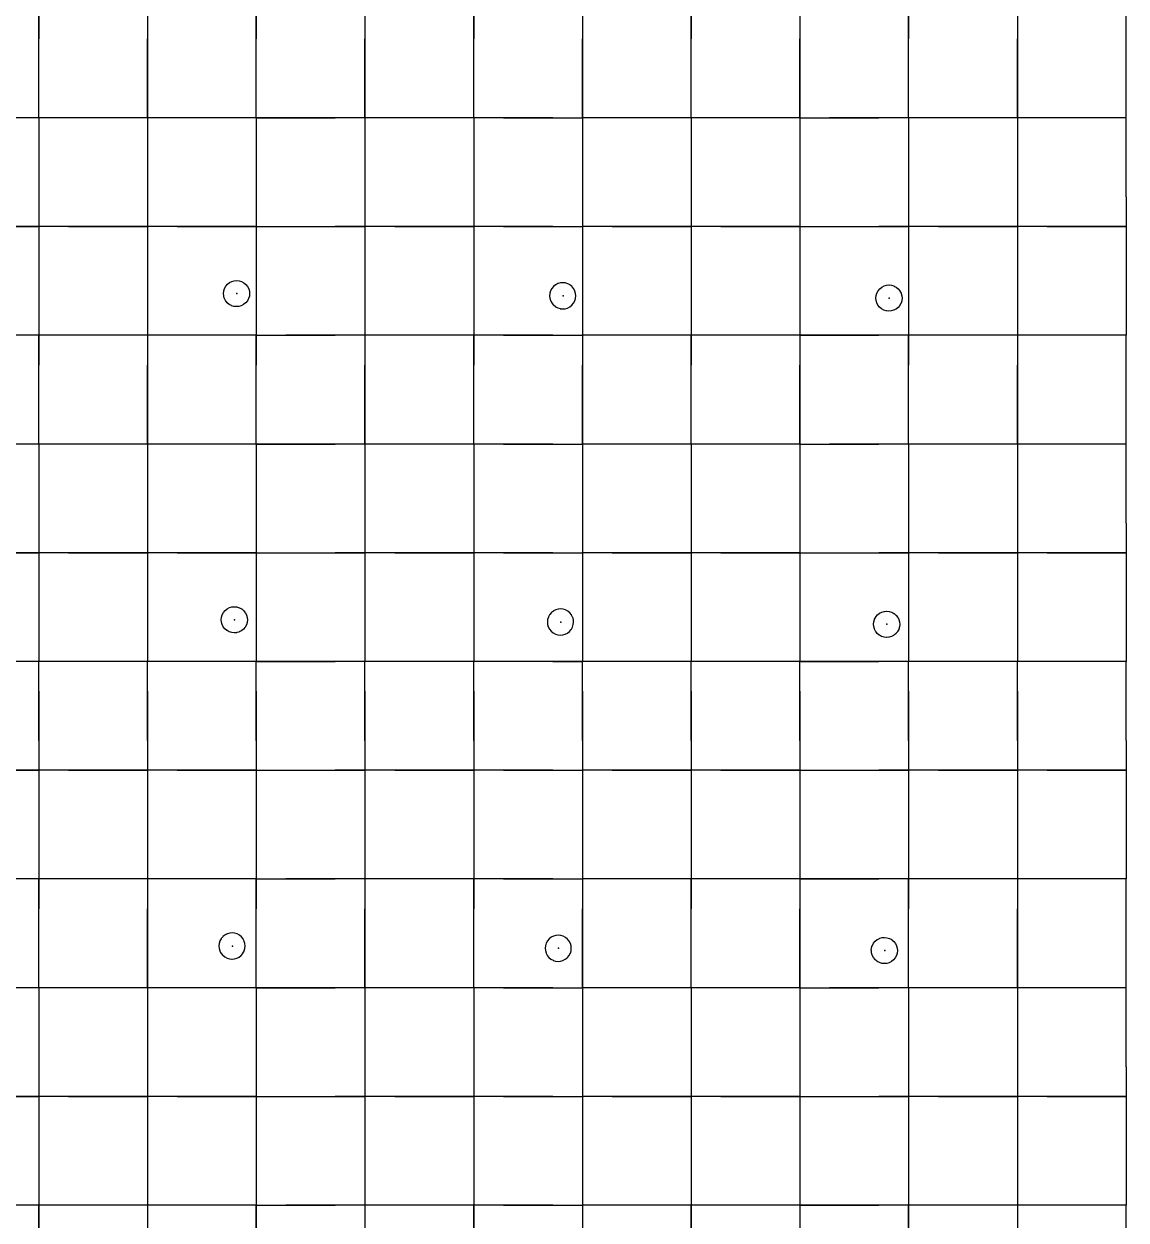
# Model space of a CAD drawing. Header units: metres. Extents: x 0 to 438, y -24 to 612.
# Drawn here: x 268.8 to 360, y 412.8 to 511.8 of the extents above; entities that cross this region are included whole.
import ezdxf

# ---------------------------------------------------------------- set-up
doc = ezdxf.new("R2010")
doc.units = ezdxf.units.M
doc.layers.add('LAYER_01_CUT', color=7, linetype='Continuous')
doc.layers.add('LAYER_04_GRID', color=7, linetype='Continuous')

msp = doc.modelspace()

# ---------------------------------------------------------------- linework, layer by layer
at = {"layer": 'LAYER_01_CUT'}
for points in [[(270, 506.462), (270, 513), (270, 510.538)], [(281.462, 513), (279, 513), (279, 506.462), (279, 504), (279, 497.462)], [(279, 513), (279, 510.538)], [(288, 506.462), (288, 513), (288, 510.538)], [(299.462, 513), (297, 513), (297, 506.462), (297, 504), (297, 497.462)], [(297, 513), (297, 510.538)], [(306, 506.462), (306, 513), (306, 510.538)], [(317.462, 513), (315, 513), (315, 506.462), (315, 504), (315, 497.462)], [(315, 513), (315, 510.538)], [(324, 506.462), (324, 513), (324, 510.538)], [(335.462, 513), (333, 513), (333, 506.462), (333, 504), (333, 497.462)], [(333, 513), (333, 510.538)], [(342, 506.462), (342, 513), (342, 510.538)], [(360, 497.462), (360, 504), (360, 506.462), (360, 513), (353.462, 513), (351, 513), (351, 506.462), (351, 504), (351, 497.462)], [(351, 513), (351, 510.538)], [(270, 504), (270, 510.538)], [(279, 504), (279, 510.538)], [(288, 504), (288, 510.538)], [(297, 504), (297, 510.538)], [(306, 504), (306, 510.538)], [(315, 504), (315, 510.538)], [(324, 504), (324, 510.538)], [(333, 504), (333, 510.538)], [(342, 504), (342, 510.538)], [(351, 504), (351, 510.538)], [(270, 504), (270, 506.462)], [(288, 504), (288, 506.462)], [(306, 504), (306, 506.462)], [(324, 504), (324, 506.462)], [(342, 504), (342, 506.462)], [(270, 504), (263.462, 504)], [(270, 504), (267.538, 504)], [(272.462, 504), (270, 504), (270, 497.462)], [(276.538, 504), (270, 504)], [(270, 504), (270, 501.538)], [(279, 504), (272.462, 504)], [(279, 504), (276.538, 504)], [(281.462, 504), (279, 504)], [(285.538, 504), (279, 504)], [(279, 504), (279, 501.538)], [(288, 504), (281.462, 504)], [(288, 504), (285.538, 504)], [(290.462, 504), (288, 504), (288, 497.462)], [(288, 504), (288, 501.538)], [(288, 504), (294.538, 504)], [(297, 504), (290.462, 504)], [(297, 504), (294.538, 504)], [(299.462, 504), (297, 504)], [(303.538, 504), (297, 504)], [(297, 504), (297, 501.538)], [(306, 504), (299.462, 504)], [(306, 504), (303.538, 504)], [(308.462, 504), (306, 504), (306, 497.462)], [(312.538, 504), (306, 504)], [(306, 504), (306, 501.538)], [(308.462, 504), (315, 504)], [(312.538, 504), (315, 504)], [(317.462, 504), (315, 504)], [(321.538, 504), (315, 504)], [(315, 504), (315, 501.538)], [(324, 504), (317.462, 504)], [(324, 504), (321.538, 504)], [(326.462, 504), (324, 504), (324, 497.462)], [(330.538, 504), (324, 504)], [(324, 504), (324, 501.538)], [(333, 504), (326.462, 504)], [(333, 504), (330.538, 504)], [(333, 504), (333, 501.538)], [(333, 504), (335.462, 504)], [(333, 504), (339.538, 504)], [(342, 504), (335.462, 504)], [(342, 504), (339.538, 504)], [(344.462, 504), (342, 504), (342, 497.462)], [(348.538, 504), (342, 504)], [(342, 504), (342, 501.538)], [(351, 504), (344.462, 504)], [(351, 504), (348.538, 504)], [(353.462, 504), (351, 504)], [(357.538, 504), (351, 504)], [(351, 504), (351, 501.538)], [(360, 504), (353.462, 504)], [(360, 504), (357.538, 504)], [(270, 501.538), (270, 495)], [(279, 501.538), (279, 495)], [(288, 501.538), (288, 495)], [(297, 501.538), (297, 495)], [(306, 501.538), (306, 495)], [(315, 501.538), (315, 495)], [(324, 501.538), (324, 495)], [(333, 501.538), (333, 495)], [(342, 501.538), (342, 495)], [(351, 501.538), (351, 495)], [(270, 497.462), (270, 495)], [(279, 497.462), (279, 495)], [(288, 497.462), (288, 495)], [(297, 497.462), (297, 495)], [(306, 497.462), (306, 495)], [(315, 497.462), (315, 495)], [(324, 497.462), (324, 495)], [(333, 497.462), (333, 495)], [(342, 497.462), (342, 495)], [(351, 497.462), (351, 495)], [(360, 497.462), (360, 495)], [(263.462, 495), (270, 495), (270, 488.462)], [(270, 495), (267.538, 495)], [(272.462, 495), (270, 495)], [(276.538, 495), (270, 495)], [(270, 495), (270, 492.538)], [(272.462, 495), (279, 495), (279, 488.462)], [(279, 495), (276.538, 495)], [(281.462, 495), (279, 495)], [(285.538, 495), (279, 495)], [(279, 495), (279, 492.538)], [(281.462, 495), (288, 495), (288, 488.462)], [(288, 495), (285.538, 495)], [(288, 495), (288, 492.538)], [(288, 495), (290.462, 495)], [(288, 495), (294.538, 495)], [(290.462, 495), (297, 495), (297, 488.462)], [(297, 495), (294.538, 495)], [(299.462, 495), (297, 495)], [(303.538, 495), (297, 495)], [(297, 495), (297, 492.538)], [(299.462, 495), (306, 495), (306, 488.462)], [(306, 495), (303.538, 495)], [(308.462, 495), (306, 495)], [(312.538, 495), (306, 495)], [(306, 495), (306, 492.538)], [(308.462, 495), (315, 495), (315, 488.462)], [(312.538, 495), (315, 495)], [(317.462, 495), (315, 495)], [(321.538, 495), (315, 495)], [(315, 495), (315, 492.538)], [(317.462, 495), (324, 495), (324, 488.462)], [(324, 495), (321.538, 495)], [(326.462, 495), (324, 495)], [(330.538, 495), (324, 495)], [(324, 495), (324, 492.538)], [(326.462, 495), (333, 495), (333, 488.462)], [(333, 495), (330.538, 495)], [(333, 495), (333, 492.538)], [(333, 495), (335.462, 495)], [(333, 495), (339.538, 495)], [(335.462, 495), (342, 495), (342, 488.462)], [(342, 495), (339.538, 495)], [(344.462, 495), (342, 495)], [(348.538, 495), (342, 495)], [(342, 495), (342, 492.538)], [(344.462, 495), (351, 495), (351, 488.462)], [(351, 495), (348.538, 495)], [(353.462, 495), (351, 495)], [(357.538, 495), (351, 495)], [(351, 495), (351, 492.538)], [(353.462, 495), (360, 495), (360, 488.462)], [(360, 495), (357.538, 495)], [(270, 492.538), (270, 486)], [(279, 492.538), (279, 486)], [(288, 492.538), (288, 486)], [(297, 492.538), (297, 486)], [(306, 492.538), (306, 486)], [(315, 492.538), (315, 486)], [(324, 492.538), (324, 486)], [(333, 492.538), (333, 486)], [(342, 492.538), (342, 486)], [(351, 492.538), (351, 486)], [(285.46, 488.865), (285.455, 488.872), (285.362, 489.057), (285.358, 489.064), (285.305, 489.256), (285.303, 489.264), (285.288, 489.451), (285.287, 489.459), (285.307, 489.657), (285.308, 489.665), (285.369, 489.861), (285.371, 489.87), (285.471, 490.054), (285.476, 490.062), (285.612, 490.224), (285.618, 490.23), (285.784, 490.361), (285.791, 490.366), (285.976, 490.459), (285.984, 490.463), (286.175, 490.516), (286.183, 490.518), (286.37, 490.534), (286.378, 490.534), (286.576, 490.514), (286.585, 490.513), (286.781, 490.453), (286.789, 490.45), (286.973, 490.35), (286.981, 490.346), (287.143, 490.209), (287.15, 490.204), (287.28, 490.038), (287.286, 490.031), (287.378, 489.846), (287.382, 489.838), (287.435, 489.646), (287.437, 489.638), (287.453, 489.451), (287.454, 489.444), (287.433, 489.245), (287.432, 489.237), (287.372, 489.041), (287.37, 489.033), (287.269, 488.848), (287.265, 488.84), (287.129, 488.679), (287.123, 488.672), (286.957, 488.541), (286.95, 488.536), (286.765, 488.443), (286.757, 488.439), (286.566, 488.386), (286.558, 488.384), (286.371, 488.368), (286.363, 488.368), (286.164, 488.388), (286.156, 488.389), (285.96, 488.449), (285.952, 488.452), (285.767, 488.552), (285.76, 488.556), (285.598, 488.693), (285.591, 488.698), (285.46, 488.865)], [(313.764, 488.257), (313.949, 488.349), (313.956, 488.355), (314.122, 488.485), (314.128, 488.492), (314.264, 488.654), (314.268, 488.662), (314.369, 488.846), (314.371, 488.854), (314.431, 489.05), (314.432, 489.059), (314.453, 489.257), (314.452, 489.265), (314.437, 489.452), (314.434, 489.46), (314.381, 489.651), (314.378, 489.659), (314.285, 489.844), (314.279, 489.851), (314.149, 490.017), (314.142, 490.023), (313.98, 490.159), (313.972, 490.164), (313.788, 490.264), (313.78, 490.266), (313.584, 490.327), (313.576, 490.327), (313.377, 490.348), (313.369, 490.347), (313.182, 490.332), (313.174, 490.329), (312.983, 490.277), (312.975, 490.273), (312.79, 490.18), (312.783, 490.175), (312.617, 490.044), (312.611, 490.037), (312.475, 489.875), (312.47, 489.868), (312.37, 489.683), (312.368, 489.675), (312.307, 489.479), (312.307, 489.471), (312.286, 489.272), (312.287, 489.264), (312.302, 489.077), (312.304, 489.069), (312.357, 488.878), (312.361, 488.87), (312.454, 488.685), (312.46, 488.678), (312.59, 488.512), (312.597, 488.506), (312.759, 488.37), (312.767, 488.366), (312.951, 488.265), (312.959, 488.263), (313.155, 488.203), (313.163, 488.202), (313.362, 488.181), (313.37, 488.182), (313.557, 488.198), (313.565, 488.2), (313.756, 488.253), (313.764, 488.257)], [(340.949, 488.163), (340.763, 488.07), (340.756, 488.066), (340.564, 488.013), (340.556, 488.011), (340.369, 487.995), (340.361, 487.995), (340.163, 488.015), (340.155, 488.016), (339.959, 488.076), (339.951, 488.079), (339.766, 488.179), (339.758, 488.183), (339.596, 488.32), (339.59, 488.326), (339.459, 488.492), (339.454, 488.499), (339.361, 488.684), (339.357, 488.691), (339.304, 488.883), (339.302, 488.891), (339.286, 489.078), (339.286, 489.086), (339.306, 489.284), (339.307, 489.292), (339.367, 489.488), (339.37, 489.497), (339.47, 489.681), (339.474, 489.689), (339.611, 489.851), (339.616, 489.857), (339.783, 489.988), (339.789, 489.993), (339.975, 490.086), (339.982, 490.09), (340.174, 490.143), (340.182, 490.145), (340.369, 490.161), (340.377, 490.161), (340.575, 490.141), (340.583, 490.14), (340.779, 490.08), (340.787, 490.077), (340.972, 489.977), (340.98, 489.973), (341.142, 489.836), (341.148, 489.831), (341.279, 489.665), (341.284, 489.658), (341.377, 489.473), (341.381, 489.465), (341.434, 489.273), (341.436, 489.265), (341.452, 489.078), (341.452, 489.071), (341.432, 488.872), (341.431, 488.864), (341.371, 488.668), (341.368, 488.66), (341.268, 488.475), (341.264, 488.467), (341.127, 488.306), (341.122, 488.299), (340.956, 488.168), (340.949, 488.163)], [(270, 488.462), (270, 486)], [(279, 488.462), (279, 486)], [(288, 488.462), (288, 486)], [(297, 488.462), (297, 486)], [(306, 488.462), (306, 486)], [(315, 488.462), (315, 486)], [(324, 488.462), (324, 486)], [(333, 488.462), (333, 486)], [(342, 488.462), (342, 486)], [(351, 488.462), (351, 486)], [(360, 488.462), (360, 486)], [(270, 486), (263.462, 486)], [(270, 486), (267.538, 486)], [(270, 479.462), (270, 486), (270, 483.538)], [(272.462, 486), (270, 486)], [(276.538, 486), (270, 486)], [(279, 486), (272.462, 486)], [(279, 486), (276.538, 486)], [(281.462, 486), (279, 486), (279, 479.462), (279, 477), (279, 470.462)], [(285.538, 486), (279, 486)], [(279, 486), (279, 483.538)], [(288, 486), (281.462, 486)], [(288, 486), (285.538, 486)], [(288, 479.462), (288, 486), (288, 483.538)], [(288, 486), (290.462, 486)], [(288, 486), (294.538, 486)], [(297, 486), (290.462, 486)], [(297, 486), (294.538, 486)], [(299.462, 486), (297, 486), (297, 479.462), (297, 477), (297, 470.462)], [(303.538, 486), (297, 486)], [(297, 486), (297, 483.538)], [(306, 486), (299.462, 486)], [(306, 486), (303.538, 486)], [(306, 479.462), (306, 486), (306, 483.538)], [(308.462, 486), (306, 486)], [(312.538, 486), (306, 486)], [(308.462, 486), (315, 486)], [(312.538, 486), (315, 486)], [(317.462, 486), (315, 486), (315, 479.462), (315, 477), (315, 470.462)], [(321.538, 486), (315, 486)], [(315, 486), (315, 483.538)], [(324, 486), (317.462, 486)], [(324, 486), (321.538, 486)], [(324, 479.462), (324, 486), (324, 483.538)], [(326.462, 486), (324, 486)], [(330.538, 486), (324, 486)], [(333, 486), (326.462, 486)], [(333, 486), (330.538, 486)], [(335.462, 486), (333, 486), (333, 479.462), (333, 477), (333, 470.462)], [(333, 486), (333, 483.538)], [(333, 486), (339.538, 486)], [(342, 486), (335.462, 486)], [(342, 486), (339.538, 486)], [(342, 479.462), (342, 486), (342, 483.538)], [(344.462, 486), (342, 486)], [(348.538, 486), (342, 486)], [(351, 486), (344.462, 486)], [(351, 486), (348.538, 486)], [(360, 470.462), (360, 477), (360, 479.462), (360, 486), (353.462, 486), (351, 486), (351, 479.462), (351, 477), (351, 470.462)], [(357.538, 486), (351, 486)], [(351, 486), (351, 483.538)], [(360, 486), (357.538, 486)], [(270, 477), (270, 483.538)], [(279, 477), (279, 483.538)], [(288, 477), (288, 483.538)], [(297, 477), (297, 483.538)], [(306, 477), (306, 483.538)], [(315, 477), (315, 483.538)], [(324, 477), (324, 483.538)], [(333, 477), (333, 483.538)], [(342, 477), (342, 483.538)], [(351, 477), (351, 483.538)], [(270, 477), (270, 479.462)], [(288, 477), (288, 479.462)], [(306, 477), (306, 479.462)], [(324, 477), (324, 479.462)], [(342, 477), (342, 479.462)], [(270, 477), (263.462, 477)], [(270, 477), (267.538, 477)], [(272.462, 477), (270, 477), (270, 470.462)], [(276.538, 477), (270, 477)], [(270, 477), (270, 474.538)], [(279, 477), (272.462, 477)], [(279, 477), (276.538, 477)], [(281.462, 477), (279, 477)], [(285.538, 477), (279, 477)], [(279, 477), (279, 474.538)], [(288, 477), (281.462, 477)], [(288, 477), (285.538, 477)], [(290.462, 477), (288, 477), (288, 470.462)], [(288, 477), (288, 474.538)], [(288, 477), (294.538, 477)], [(297, 477), (290.462, 477)], [(297, 477), (294.538, 477)], [(299.462, 477), (297, 477)], [(303.538, 477), (297, 477)], [(297, 477), (297, 474.538)], [(306, 477), (299.462, 477)], [(306, 477), (303.538, 477)], [(308.462, 477), (306, 477), (306, 470.462)], [(312.538, 477), (306, 477)], [(306, 477), (306, 474.538)], [(308.462, 477), (315, 477)], [(312.538, 477), (315, 477)], [(317.462, 477), (315, 477)], [(321.538, 477), (315, 477)], [(315, 477), (315, 474.538)], [(324, 477), (317.462, 477)], [(324, 477), (321.538, 477)], [(326.462, 477), (324, 477), (324, 470.462)], [(330.538, 477), (324, 477)], [(324, 477), (324, 474.538)], [(333, 477), (326.462, 477)], [(333, 477), (330.538, 477)], [(333, 477), (333, 474.538)], [(333, 477), (335.462, 477)], [(333, 477), (339.538, 477)], [(342, 477), (335.462, 477)], [(342, 477), (339.538, 477)], [(344.462, 477), (342, 477), (342, 470.462)], [(348.538, 477), (342, 477)], [(342, 477), (342, 474.538)], [(351, 477), (344.462, 477)], [(351, 477), (348.538, 477)], [(353.462, 477), (351, 477)], [(357.538, 477), (351, 477)], [(351, 477), (351, 474.538)], [(360, 477), (353.462, 477)], [(360, 477), (357.538, 477)], [(270, 474.538), (270, 468)], [(279, 474.538), (279, 468)], [(288, 474.538), (288, 468)], [(297, 474.538), (297, 468)], [(306, 474.538), (306, 468)], [(315, 474.538), (315, 468)], [(324, 474.538), (324, 468)], [(333, 474.538), (333, 468)], [(342, 474.538), (342, 468)], [(351, 474.538), (351, 468)], [(270, 470.462), (270, 468)], [(279, 470.462), (279, 468)], [(288, 470.462), (288, 468)], [(297, 470.462), (297, 468)], [(306, 470.462), (306, 468)], [(315, 470.462), (315, 468)], [(324, 470.462), (324, 468)], [(333, 470.462), (333, 468)], [(342, 470.462), (342, 468)], [(351, 470.462), (351, 468)], [(360, 470.462), (360, 468)], [(263.462, 468), (270, 468), (270, 461.462)], [(270, 468), (267.538, 468)], [(272.462, 468), (270, 468)], [(276.538, 468), (270, 468)], [(270, 468), (270, 465.538)], [(272.462, 468), (279, 468), (279, 461.462)], [(279, 468), (276.538, 468)], [(281.462, 468), (279, 468)], [(285.538, 468), (279, 468)], [(279, 468), (279, 465.538)], [(281.462, 468), (288, 468), (288, 461.462)], [(288, 468), (285.538, 468)], [(288, 468), (288, 465.538)], [(288, 468), (290.462, 468)], [(288, 468), (294.538, 468)], [(290.462, 468), (297, 468), (297, 461.462)], [(297, 468), (294.538, 468)], [(299.462, 468), (297, 468)], [(303.538, 468), (297, 468)], [(297, 468), (297, 465.538)], [(299.462, 468), (306, 468), (306, 461.462)], [(306, 468), (303.538, 468)], [(308.462, 468), (306, 468)], [(312.538, 468), (306, 468)], [(306, 468), (306, 465.538)], [(308.462, 468), (315, 468), (315, 461.462)], [(312.538, 468), (315, 468)], [(317.462, 468), (315, 468)], [(321.538, 468), (315, 468)], [(315, 468), (315, 465.538)], [(317.462, 468), (324, 468), (324, 461.462)], [(324, 468), (321.538, 468)], [(326.462, 468), (324, 468)], [(330.538, 468), (324, 468)], [(324, 468), (324, 465.538)], [(326.462, 468), (333, 468), (333, 461.462)], [(333, 468), (330.538, 468)], [(333, 468), (333, 465.538)], [(333, 468), (335.462, 468)], [(333, 468), (339.538, 468)], [(335.462, 468), (342, 468), (342, 461.462)], [(342, 468), (339.538, 468)], [(344.462, 468), (342, 468)], [(348.538, 468), (342, 468)], [(342, 468), (342, 465.538)], [(344.462, 468), (351, 468), (351, 461.462)], [(351, 468), (348.538, 468)], [(353.462, 468), (351, 468)], [(357.538, 468), (351, 468)], [(351, 468), (351, 465.538)], [(353.462, 468), (360, 468), (360, 461.462)], [(360, 468), (357.538, 468)], [(270, 465.538), (270, 459)], [(279, 465.538), (279, 459)], [(288, 465.538), (288, 459)], [(297, 465.538), (297, 459)], [(306, 465.538), (306, 459)], [(315, 465.538), (315, 459)], [(324, 465.538), (324, 459)], [(333, 465.538), (333, 459)], [(342, 465.538), (342, 459)], [(351, 465.538), (351, 459)], [(286.602, 463.451), (286.787, 463.351), (286.794, 463.347), (286.956, 463.21), (286.963, 463.204), (287.094, 463.038), (287.099, 463.031), (287.192, 462.846), (287.196, 462.838), (287.249, 462.647), (287.251, 462.639), (287.266, 462.452), (287.267, 462.444), (287.247, 462.246), (287.246, 462.237), (287.186, 462.041), (287.183, 462.033), (287.083, 461.849), (287.079, 461.841), (286.942, 461.679), (286.937, 461.672), (286.77, 461.542), (286.763, 461.536), (286.578, 461.444), (286.571, 461.44), (286.379, 461.387), (286.371, 461.385), (286.184, 461.369), (286.176, 461.368), (285.978, 461.389), (285.97, 461.39), (285.774, 461.45), (285.765, 461.453), (285.581, 461.553), (285.573, 461.557), (285.411, 461.693), (285.405, 461.699), (285.274, 461.865), (285.269, 461.872), (285.176, 462.057), (285.172, 462.065), (285.119, 462.257), (285.117, 462.265), (285.101, 462.451), (285.101, 462.459), (285.121, 462.658), (285.122, 462.666), (285.182, 462.862), (285.185, 462.87), (285.285, 463.055), (285.289, 463.062), (285.425, 463.224), (285.431, 463.231), (285.597, 463.362), (285.604, 463.367), (285.789, 463.46), (285.797, 463.464), (285.989, 463.517), (285.997, 463.519), (286.184, 463.534), (286.191, 463.535), (286.39, 463.515), (286.398, 463.514), (286.594, 463.453), (286.602, 463.451)], [(312.12, 462.471), (312.1, 462.273), (312.101, 462.265), (312.116, 462.078), (312.118, 462.07), (312.171, 461.878), (312.175, 461.871), (312.268, 461.686), (312.273, 461.679), (312.404, 461.513), (312.411, 461.507), (312.573, 461.37), (312.58, 461.366), (312.765, 461.266), (312.773, 461.264), (312.969, 461.203), (312.977, 461.202), (313.176, 461.182), (313.183, 461.183), (313.37, 461.198), (313.378, 461.2), (313.57, 461.253), (313.578, 461.257), (313.763, 461.35), (313.77, 461.355), (313.936, 461.486), (313.942, 461.493), (314.078, 461.655), (314.082, 461.662), (314.182, 461.847), (314.185, 461.855), (314.245, 462.051), (314.246, 462.059), (314.266, 462.258), (314.266, 462.266), (314.25, 462.452), (314.248, 462.46), (314.195, 462.652), (314.191, 462.66), (314.099, 462.845), (314.093, 462.852), (313.963, 463.018), (313.956, 463.024), (313.794, 463.16), (313.786, 463.164), (313.602, 463.264), (313.594, 463.267), (313.398, 463.327), (313.389, 463.328), (313.191, 463.349), (313.183, 463.348), (312.996, 463.332), (312.988, 463.33), (312.797, 463.277), (312.789, 463.273), (312.604, 463.181), (312.597, 463.175), (312.431, 463.044), (312.425, 463.038), (312.288, 462.876), (312.284, 462.868), (312.184, 462.684), (312.181, 462.676), (312.121, 462.48), (312.12, 462.471)], [(341.245, 461.873), (341.245, 461.864), (341.184, 461.668), (341.182, 461.66), (341.082, 461.476), (341.077, 461.468), (340.941, 461.306), (340.935, 461.3), (340.769, 461.169), (340.762, 461.163), (340.577, 461.071), (340.569, 461.067), (340.378, 461.014), (340.37, 461.012), (340.183, 460.996), (340.175, 460.995), (339.976, 461.016), (339.968, 461.017), (339.772, 461.077), (339.764, 461.08), (339.58, 461.18), (339.572, 461.184), (339.41, 461.32), (339.403, 461.326), (339.273, 461.492), (339.267, 461.499), (339.174, 461.684), (339.171, 461.692), (339.118, 461.884), (339.115, 461.892), (339.1, 462.079), (339.099, 462.086), (339.12, 462.285), (339.121, 462.293), (339.181, 462.489), (339.183, 462.497), (339.284, 462.682), (339.288, 462.689), (339.424, 462.851), (339.43, 462.858), (339.596, 462.989), (339.603, 462.994), (339.788, 463.087), (339.796, 463.091), (339.987, 463.144), (339.995, 463.146), (340.182, 463.161), (340.19, 463.162), (340.389, 463.142), (340.397, 463.141), (340.593, 463.081), (340.601, 463.078), (340.785, 462.978), (340.793, 462.974), (340.955, 462.837), (340.962, 462.831), (341.092, 462.665), (341.098, 462.658), (341.191, 462.473), (341.195, 462.466), (341.248, 462.274), (341.25, 462.266), (341.265, 462.079), (341.266, 462.071), (341.245, 461.873)], [(270, 461.462), (270, 459)], [(279, 461.462), (279, 459)], [(288, 461.462), (288, 459)], [(297, 461.462), (297, 459)], [(306, 461.462), (306, 459)], [(315, 461.462), (315, 459)], [(324, 461.462), (324, 459)], [(333, 461.462), (333, 459)], [(342, 461.462), (342, 459)], [(351, 461.462), (351, 459)], [(360, 461.462), (360, 459)], [(360, 452.462), (360, 459), (353.462, 459), (351, 459), (344.462, 459), (342, 459), (335.462, 459), (333, 459), (326.462, 459), (324, 459), (317.462, 459), (315, 459), (308.462, 459), (306, 459), (299.462, 459), (297, 459), (290.462, 459), (288, 459), (281.462, 459), (279, 459), (272.462, 459), (270, 459), (263.462, 459)], [(270, 459), (267.538, 459)], [(276.538, 459), (270, 459)], [(270, 452.462), (270, 459)], [(270, 456.538), (270, 459)], [(279, 459), (276.538, 459)], [(285.538, 459), (279, 459)], [(279, 452.462), (279, 459)], [(279, 456.538), (279, 459)], [(288, 459), (285.538, 459)], [(288, 452.462), (288, 459)], [(288, 456.538), (288, 459)], [(288, 459), (294.538, 459)], [(297, 459), (294.538, 459)], [(303.538, 459), (297, 459)], [(297, 452.462), (297, 459)], [(297, 456.538), (297, 459)], [(306, 459), (303.538, 459)], [(312.538, 459), (306, 459)], [(306, 452.462), (306, 459)], [(306, 456.538), (306, 459)], [(312.538, 459), (315, 459)], [(321.538, 459), (315, 459)], [(315, 452.462), (315, 459)], [(315, 456.538), (315, 459)], [(324, 459), (321.538, 459)], [(330.538, 459), (324, 459)], [(324, 452.462), (324, 459)], [(324, 456.538), (324, 459)], [(333, 459), (330.538, 459)], [(333, 452.462), (333, 459)], [(333, 456.538), (333, 459)], [(333, 459), (339.538, 459)], [(342, 459), (339.538, 459)], [(348.538, 459), (342, 459)], [(342, 452.462), (342, 459)], [(342, 456.538), (342, 459)], [(351, 459), (348.538, 459)], [(357.538, 459), (351, 459)], [(351, 452.462), (351, 459)], [(351, 456.538), (351, 459)], [(360, 459), (357.538, 459)], [(270, 456.538), (270, 450)], [(279, 456.538), (279, 450)], [(288, 456.538), (288, 450)], [(297, 456.538), (297, 450)], [(306, 456.538), (306, 450)], [(315, 456.538), (315, 450)], [(324, 456.538), (324, 450)], [(333, 456.538), (333, 450)], [(342, 456.538), (342, 450)], [(351, 456.538), (351, 450)], [(270, 452.462), (270, 450)], [(279, 452.462), (279, 450)], [(288, 452.462), (288, 450)], [(297, 452.462), (297, 450)], [(306, 452.462), (306, 450)], [(315, 452.462), (315, 450)], [(324, 452.462), (324, 450)], [(333, 452.462), (333, 450)], [(342, 452.462), (342, 450)], [(351, 452.462), (351, 450)], [(360, 452.462), (360, 450)], [(263.462, 450), (270, 450), (270, 443.462)], [(270, 450), (267.538, 450)], [(272.462, 450), (270, 450)], [(276.538, 450), (270, 450)], [(270, 450), (270, 447.538)], [(272.462, 450), (279, 450), (279, 443.462)], [(279, 450), (276.538, 450)], [(281.462, 450), (279, 450)], [(285.538, 450), (279, 450)], [(279, 450), (279, 447.538)], [(281.462, 450), (288, 450), (288, 443.462)], [(288, 450), (285.538, 450)], [(288, 450), (288, 447.538)], [(288, 450), (290.462, 450)], [(288, 450), (294.538, 450)], [(290.462, 450), (297, 450), (297, 443.462)], [(297, 450), (294.538, 450)], [(299.462, 450), (297, 450)], [(303.538, 450), (297, 450)], [(297, 450), (297, 447.538)], [(299.462, 450), (306, 450), (306, 443.462)], [(306, 450), (303.538, 450)], [(308.462, 450), (306, 450)], [(312.538, 450), (306, 450)], [(306, 450), (306, 447.538)], [(308.462, 450), (315, 450), (315, 443.462)], [(312.538, 450), (315, 450)], [(317.462, 450), (315, 450)], [(321.538, 450), (315, 450)], [(315, 450), (315, 447.538)], [(317.462, 450), (324, 450), (324, 443.462)], [(324, 450), (321.538, 450)], [(326.462, 450), (324, 450)], [(330.538, 450), (324, 450)], [(324, 450), (324, 447.538)], [(326.462, 450), (333, 450), (333, 443.462)], [(333, 450), (330.538, 450)], [(333, 450), (333, 447.538)], [(333, 450), (335.462, 450)], [(333, 450), (339.538, 450)], [(335.462, 450), (342, 450), (342, 443.462)], [(342, 450), (339.538, 450)], [(344.462, 450), (342, 450)], [(348.538, 450), (342, 450)], [(342, 450), (342, 447.538)], [(344.462, 450), (351, 450), (351, 443.462)], [(351, 450), (348.538, 450)], [(353.462, 450), (351, 450)], [(357.538, 450), (351, 450)], [(351, 450), (351, 447.538)], [(353.462, 450), (360, 450), (360, 443.462)], [(360, 450), (357.538, 450)], [(270, 447.538), (270, 441)], [(279, 447.538), (279, 441)], [(288, 447.538), (288, 441)], [(297, 447.538), (297, 441)], [(306, 447.538), (306, 441)], [(315, 447.538), (315, 441)], [(324, 447.538), (324, 441)], [(333, 447.538), (333, 441)], [(342, 447.538), (342, 441)], [(351, 447.538), (351, 441)], [(270, 443.462), (270, 441)], [(279, 443.462), (279, 441)], [(288, 443.462), (288, 441)], [(297, 443.462), (297, 441)], [(306, 443.462), (306, 441)], [(315, 443.462), (315, 441)], [(324, 443.462), (324, 441)], [(333, 443.462), (333, 441)], [(342, 443.462), (342, 441)], [(351, 443.462), (351, 441)], [(360, 443.462), (360, 441)], [(270, 441), (263.462, 441)], [(270, 441), (267.538, 441)], [(270, 434.462), (270, 441), (270, 438.538)], [(272.462, 441), (270, 441)], [(276.538, 441), (270, 441)], [(279, 441), (272.462, 441)], [(279, 441), (276.538, 441)], [(281.462, 441), (279, 441), (279, 434.462), (279, 432), (279, 425.462)], [(285.538, 441), (279, 441)], [(279, 441), (279, 438.538)], [(288, 441), (281.462, 441)], [(288, 441), (285.538, 441)], [(288, 434.462), (288, 441), (288, 438.538)], [(288, 441), (290.462, 441)], [(288, 441), (294.538, 441)], [(297, 441), (290.462, 441)], [(297, 441), (294.538, 441)], [(299.462, 441), (297, 441), (297, 434.462), (297, 432), (297, 425.462)], [(303.538, 441), (297, 441)], [(297, 441), (297, 438.538)], [(306, 441), (299.462, 441)], [(306, 441), (303.538, 441)], [(306, 434.462), (306, 441), (306, 438.538)], [(308.462, 441), (306, 441)], [(312.538, 441), (306, 441)], [(308.462, 441), (315, 441)], [(312.538, 441), (315, 441)], [(317.462, 441), (315, 441), (315, 434.462), (315, 432), (315, 425.462)], [(321.538, 441), (315, 441)], [(315, 441), (315, 438.538)], [(324, 441), (317.462, 441)], [(324, 441), (321.538, 441)], [(324, 434.462), (324, 441), (324, 438.538)], [(326.462, 441), (324, 441)], [(330.538, 441), (324, 441)], [(333, 441), (326.462, 441)], [(333, 441), (330.538, 441)], [(335.462, 441), (333, 441), (333, 434.462), (333, 432), (333, 425.462)], [(333, 441), (333, 438.538)], [(333, 441), (339.538, 441)], [(342, 441), (335.462, 441)], [(342, 441), (339.538, 441)], [(342, 434.462), (342, 441), (342, 438.538)], [(344.462, 441), (342, 441)], [(348.538, 441), (342, 441)], [(351, 441), (344.462, 441)], [(351, 441), (348.538, 441)], [(360, 425.462), (360, 432), (360, 434.462), (360, 441), (353.462, 441), (351, 441), (351, 434.462), (351, 432), (351, 425.462)], [(357.538, 441), (351, 441)], [(351, 441), (351, 438.538)], [(360, 441), (357.538, 441)], [(270, 432), (270, 438.538)], [(279, 432), (279, 438.538)], [(288, 432), (288, 438.538)], [(297, 432), (297, 438.538)], [(306, 432), (306, 438.538)], [(315, 432), (315, 438.538)], [(324, 432), (324, 438.538)], [(333, 432), (333, 438.538)], [(342, 432), (342, 438.538)], [(351, 432), (351, 438.538)], [(286.193, 434.387), (286.384, 434.44), (286.392, 434.444), (286.577, 434.537), (286.584, 434.542), (286.75, 434.673), (286.756, 434.68), (286.892, 434.842), (286.896, 434.849), (286.997, 435.034), (286.999, 435.042), (287.059, 435.238), (287.06, 435.246), (287.081, 435.445), (287.08, 435.453), (287.065, 435.64), (287.062, 435.648), (287.009, 435.839), (287.006, 435.847), (286.913, 436.032), (286.907, 436.039), (286.777, 436.205), (286.77, 436.211), (286.608, 436.347), (286.6, 436.351), (286.416, 436.452), (286.408, 436.454), (286.212, 436.514), (286.203, 436.515), (286.005, 436.536), (285.997, 436.535), (285.81, 436.519), (285.802, 436.517), (285.611, 436.464), (285.603, 436.46), (285.418, 436.368), (285.411, 436.362), (285.245, 436.232), (285.239, 436.225), (285.103, 436.063), (285.098, 436.055), (284.998, 435.871), (284.996, 435.863), (284.935, 435.667), (284.935, 435.658), (284.914, 435.46), (284.915, 435.452), (284.93, 435.265), (284.932, 435.257), (284.985, 435.066), (284.989, 435.058), (285.082, 434.873), (285.088, 434.866), (285.218, 434.7), (285.225, 434.694), (285.387, 434.558), (285.395, 434.553), (285.579, 434.453), (285.587, 434.451), (285.783, 434.39), (285.791, 434.39), (285.99, 434.369), (285.998, 434.37), (286.185, 434.385), (286.193, 434.387)], [(311.998, 435.684), (311.995, 435.676), (311.935, 435.48), (311.934, 435.472), (311.914, 435.273), (311.914, 435.266), (311.93, 435.079), (311.932, 435.071), (311.985, 434.879), (311.989, 434.871), (312.081, 434.686), (312.087, 434.679), (312.217, 434.513), (312.224, 434.508), (312.386, 434.371), (312.394, 434.367), (312.578, 434.267), (312.586, 434.264), (312.782, 434.204), (312.791, 434.203), (312.989, 434.183), (312.997, 434.183), (313.184, 434.199), (313.192, 434.201), (313.383, 434.254), (313.391, 434.258), (313.576, 434.351), (313.583, 434.356), (313.749, 434.487), (313.755, 434.493), (313.892, 434.655), (313.896, 434.663), (313.996, 434.847), (313.999, 434.856), (314.059, 435.052), (314.06, 435.06), (314.08, 435.258), (314.079, 435.266), (314.064, 435.453), (314.062, 435.461), (314.009, 435.653), (314.005, 435.66), (313.912, 435.845), (313.907, 435.852), (313.776, 436.019), (313.769, 436.024), (313.607, 436.161), (313.6, 436.165), (313.415, 436.265), (313.407, 436.268), (313.211, 436.328), (313.203, 436.329), (313.004, 436.349), (312.997, 436.349), (312.81, 436.333), (312.802, 436.331), (312.61, 436.278), (312.602, 436.274), (312.417, 436.181), (312.41, 436.176), (312.244, 436.045), (312.238, 436.038), (312.102, 435.877), (312.098, 435.869), (311.998, 435.684)], [(340.749, 434.3), (340.583, 434.17), (340.576, 434.164), (340.391, 434.071), (340.383, 434.068), (340.191, 434.015), (340.183, 434.012), (339.996, 433.997), (339.989, 433.996), (339.79, 434.017), (339.782, 434.017), (339.586, 434.078), (339.578, 434.08), (339.393, 434.18), (339.386, 434.185), (339.224, 434.321), (339.217, 434.327), (339.086, 434.493), (339.081, 434.5), (338.988, 434.685), (338.984, 434.693), (338.931, 434.884), (338.929, 434.892), (338.914, 435.079), (338.913, 435.087), (338.933, 435.285), (338.934, 435.294), (338.994, 435.49), (338.997, 435.498), (339.097, 435.682), (339.101, 435.69), (339.238, 435.852), (339.243, 435.859), (339.41, 435.989), (339.417, 435.995), (339.602, 436.087), (339.609, 436.091), (339.801, 436.144), (339.809, 436.147), (339.996, 436.162), (340.004, 436.163), (340.202, 436.142), (340.21, 436.141), (340.406, 436.081), (340.415, 436.079), (340.599, 435.978), (340.607, 435.974), (340.769, 435.838), (340.775, 435.832), (340.906, 435.666), (340.911, 435.659), (341.004, 435.474), (341.008, 435.466), (341.061, 435.275), (341.063, 435.267), (341.079, 435.08), (341.079, 435.072), (341.059, 434.873), (341.058, 434.865), (340.998, 434.669), (340.995, 434.661), (340.895, 434.476), (340.891, 434.469), (340.754, 434.307), (340.749, 434.3)], [(270, 432), (270, 434.462)], [(288, 432), (288, 434.462)], [(306, 432), (306, 434.462)], [(324, 432), (324, 434.462)], [(342, 432), (342, 434.462)], [(270, 432), (263.462, 432)], [(270, 432), (267.538, 432)], [(272.462, 432), (270, 432), (270, 425.462)], [(276.538, 432), (270, 432)], [(270, 432), (270, 429.538)], [(279, 432), (272.462, 432)], [(279, 432), (276.538, 432)], [(281.462, 432), (279, 432)], [(285.538, 432), (279, 432)], [(279, 432), (279, 429.538)], [(288, 432), (281.462, 432)], [(288, 432), (285.538, 432)], [(290.462, 432), (288, 432), (288, 425.462)], [(288, 432), (288, 429.538)], [(288, 432), (294.538, 432)], [(297, 432), (290.462, 432)], [(297, 432), (294.538, 432)], [(299.462, 432), (297, 432)], [(303.538, 432), (297, 432)], [(297, 432), (297, 429.538)], [(306, 432), (299.462, 432)], [(306, 432), (303.538, 432)], [(308.462, 432), (306, 432), (306, 425.462)], [(312.538, 432), (306, 432)], [(306, 432), (306, 429.538)], [(308.462, 432), (315, 432)], [(312.538, 432), (315, 432)], [(317.462, 432), (315, 432)], [(321.538, 432), (315, 432)], [(315, 432), (315, 429.538)], [(324, 432), (317.462, 432)], [(324, 432), (321.538, 432)], [(326.462, 432), (324, 432), (324, 425.462)], [(330.538, 432), (324, 432)], [(324, 432), (324, 429.538)], [(333, 432), (326.462, 432)], [(333, 432), (330.538, 432)], [(333, 432), (333, 429.538)], [(333, 432), (335.462, 432)], [(333, 432), (339.538, 432)], [(342, 432), (335.462, 432)], [(342, 432), (339.538, 432)], [(344.462, 432), (342, 432), (342, 425.462)], [(348.538, 432), (342, 432)], [(342, 432), (342, 429.538)], [(351, 432), (344.462, 432)], [(351, 432), (348.538, 432)], [(353.462, 432), (351, 432)], [(357.538, 432), (351, 432)], [(351, 432), (351, 429.538)], [(360, 432), (353.462, 432)], [(360, 432), (357.538, 432)], [(270, 429.538), (270, 423)], [(279, 429.538), (279, 423)], [(288, 429.538), (288, 423)], [(297, 429.538), (297, 423)], [(306, 429.538), (306, 423)], [(315, 429.538), (315, 423)], [(324, 429.538), (324, 423)], [(333, 429.538), (333, 423)], [(342, 429.538), (342, 423)], [(351, 429.538), (351, 423)], [(270, 425.462), (270, 423)], [(279, 425.462), (279, 423)], [(288, 425.462), (288, 423)], [(297, 425.462), (297, 423)], [(306, 425.462), (306, 423)], [(315, 425.462), (315, 423)], [(324, 425.462), (324, 423)], [(333, 425.462), (333, 423)], [(342, 425.462), (342, 423)], [(351, 425.462), (351, 423)], [(360, 425.462), (360, 423)], [(263.462, 423), (270, 423), (270, 416.462)], [(270, 423), (267.538, 423)], [(272.462, 423), (270, 423)], [(276.538, 423), (270, 423)], [(270, 423), (270, 420.538)], [(272.462, 423), (279, 423), (279, 416.462)], [(279, 423), (276.538, 423)], [(281.462, 423), (279, 423)], [(285.538, 423), (279, 423)], [(279, 423), (279, 420.538)], [(281.462, 423), (288, 423), (288, 416.462)], [(288, 423), (285.538, 423)], [(288, 423), (288, 420.538)], [(288, 423), (290.462, 423)], [(288, 423), (294.538, 423)], [(290.462, 423), (297, 423), (297, 416.462)], [(297, 423), (294.538, 423)], [(299.462, 423), (297, 423)], [(303.538, 423), (297, 423)], [(297, 423), (297, 420.538)], [(299.462, 423), (306, 423), (306, 416.462)], [(306, 423), (303.538, 423)], [(308.462, 423), (306, 423)], [(312.538, 423), (306, 423)], [(306, 423), (306, 420.538)], [(308.462, 423), (315, 423), (315, 416.462)], [(312.538, 423), (315, 423)], [(317.462, 423), (315, 423)], [(321.538, 423), (315, 423)], [(315, 423), (315, 420.538)], [(317.462, 423), (324, 423), (324, 416.462)], [(324, 423), (321.538, 423)], [(326.462, 423), (324, 423)], [(330.538, 423), (324, 423)], [(324, 423), (324, 420.538)], [(326.462, 423), (333, 423), (333, 416.462)], [(333, 423), (330.538, 423)], [(333, 423), (333, 420.538)], [(333, 423), (335.462, 423)], [(333, 423), (339.538, 423)], [(335.462, 423), (342, 423), (342, 416.462)], [(342, 423), (339.538, 423)], [(344.462, 423), (342, 423)], [(348.538, 423), (342, 423)], [(342, 423), (342, 420.538)], [(344.462, 423), (351, 423), (351, 416.462)], [(351, 423), (348.538, 423)], [(353.462, 423), (351, 423)], [(357.538, 423), (351, 423)], [(351, 423), (351, 420.538)], [(353.462, 423), (360, 423), (360, 416.462)], [(360, 423), (357.538, 423)], [(270, 420.538), (270, 414)], [(279, 420.538), (279, 414)], [(288, 420.538), (288, 414)], [(297, 420.538), (297, 414)], [(306, 420.538), (306, 414)], [(315, 420.538), (315, 414)], [(324, 420.538), (324, 414)], [(333, 420.538), (333, 414)], [(342, 420.538), (342, 414)], [(351, 420.538), (351, 414)], [(270, 416.462), (270, 414)], [(279, 416.462), (279, 414)], [(288, 416.462), (288, 414)], [(297, 416.462), (297, 414)], [(306, 416.462), (306, 414)], [(315, 416.462), (315, 414)], [(324, 416.462), (324, 414)], [(333, 416.462), (333, 414)], [(342, 416.462), (342, 414)], [(351, 416.462), (351, 414)], [(360, 416.462), (360, 414)], [(270, 414), (263.462, 414)], [(270, 414), (267.538, 414)], [(270, 407.462), (270, 414), (270, 411.538)], [(272.462, 414), (270, 414)], [(276.538, 414), (270, 414)], [(279, 414), (272.462, 414)], [(279, 414), (276.538, 414)], [(281.462, 414), (279, 414), (279, 407.462), (279, 405), (279, 398.462)], [(285.538, 414), (279, 414)], [(279, 414), (279, 411.538)], [(288, 414), (281.462, 414)], [(288, 414), (285.538, 414)], [(288, 407.462), (288, 414), (288, 411.538)], [(288, 414), (290.462, 414)], [(288, 414), (294.538, 414)], [(297, 414), (290.462, 414)], [(297, 414), (294.538, 414)], [(299.462, 414), (297, 414), (297, 407.462), (297, 405), (297, 398.462)], [(303.538, 414), (297, 414)], [(297, 414), (297, 411.538)], [(306, 414), (299.462, 414)], [(306, 414), (303.538, 414)], [(306, 407.462), (306, 414), (306, 411.538)], [(308.462, 414), (306, 414)], [(312.538, 414), (306, 414)], [(308.462, 414), (315, 414)], [(312.538, 414), (315, 414)], [(317.462, 414), (315, 414), (315, 407.462), (315, 405), (315, 398.462)], [(321.538, 414), (315, 414)], [(315, 414), (315, 411.538)], [(324, 414), (317.462, 414)], [(324, 414), (321.538, 414)], [(324, 407.462), (324, 414), (324, 411.538)], [(326.462, 414), (324, 414)], [(330.538, 414), (324, 414)], [(333, 414), (326.462, 414)], [(333, 414), (330.538, 414)], [(335.462, 414), (333, 414), (333, 407.462), (333, 405), (333, 398.462)], [(333, 414), (333, 411.538)], [(333, 414), (339.538, 414)], [(342, 414), (335.462, 414)], [(342, 414), (339.538, 414)], [(342, 407.462), (342, 414), (342, 411.538)], [(344.462, 414), (342, 414)], [(348.538, 414), (342, 414)], [(351, 414), (344.462, 414)], [(351, 414), (348.538, 414)], [(360, 398.462), (360, 405), (360, 407.462), (360, 414), (353.462, 414), (351, 414), (351, 407.462), (351, 405), (351, 398.462)], [(357.538, 414), (351, 414)], [(351, 414), (351, 411.538)], [(360, 414), (357.538, 414)]]:
    msp.add_lwpolyline(points, dxfattribs=at)
at = {"layer": 'LAYER_04_GRID'}
for p in [(286.397, 489.451), (313.396, 489.264), (340.396, 489.078), (286.211, 462.452), (313.21, 462.265), (340.21, 462.079), (286.024, 435.452), (313.024, 435.266), (340.023, 435.079)]:
    msp.add_point(p, dxfattribs=at)

doc.saveas('drawing.dxf')
